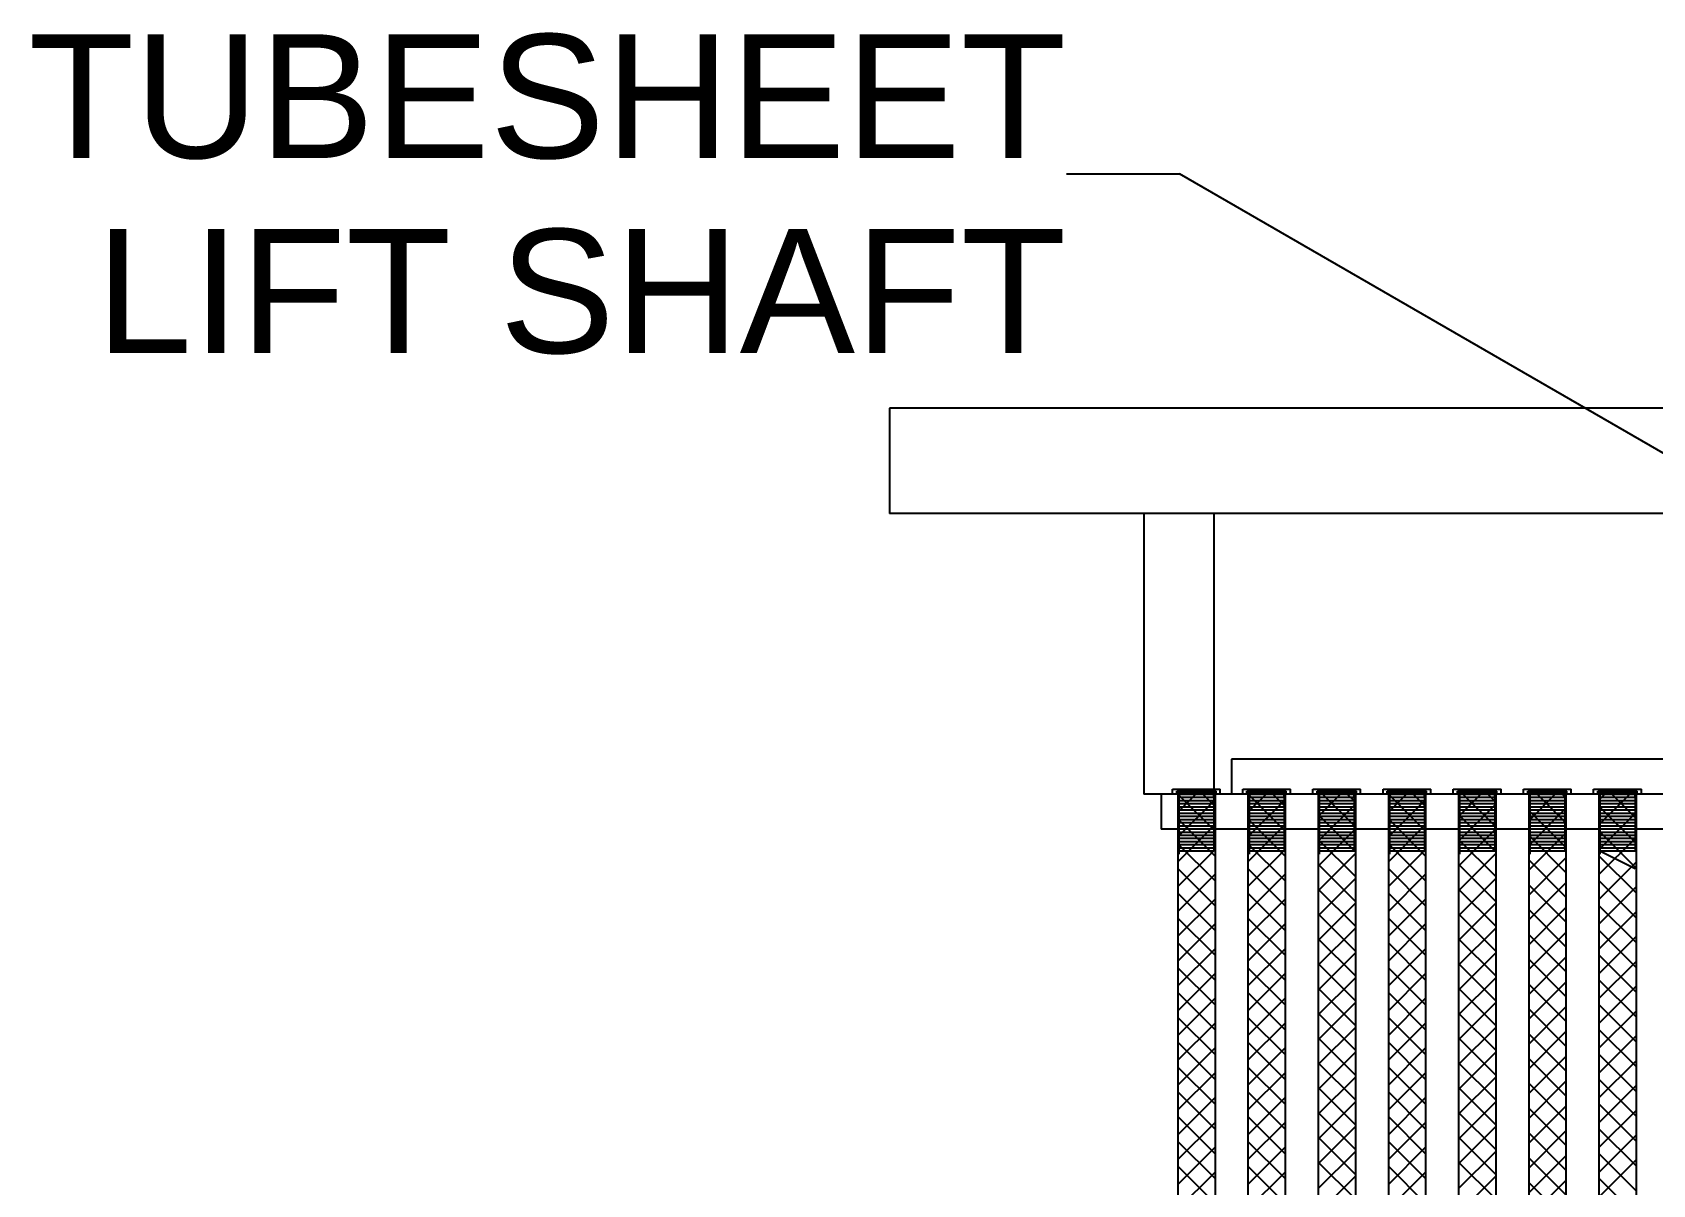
# Model space of a CAD drawing. Header units: inches. Extents: x 17 to 469, y 7 to 301.
# Drawn here: x 224.72 to 246.7, y 269.21 to 284.84 of the extents above; entities that cross this region are included whole.
import ezdxf

# ---------------------------------------------------------------- set-up
doc = ezdxf.new("R2010")
doc.units = ezdxf.units.IN
doc.header["$LTSCALE"] = 14
doc.header["$MEASUREMENT"] = 0
doc.layers.get('0').update_dxf_attribs({"lineweight": 25})
doc.layers.add('Brade', color=5, linetype='Continuous', lineweight=25, true_color=0x0000ff)
doc.layers.add('Sketch Geometry (ANSI)', color=7, linetype='Continuous', lineweight=25)
doc.layers.add('Symbol (ANSI)', color=7, linetype='Continuous', lineweight=25)
doc.styles.add('Note Text (ANSI)', font='arial.ttf')

# ---------------------------------------------------------------- blocks, each defined once
blk = doc.blocks.new('UPPER HEAD ADN ELEMENT DETAIL')
for p, q in [((0.49266, 0.19703), (-0.65524, 0.19703)), ((-0.65524, 0.19703), (-0.65524, 0.14601)), ((0.49266, 0.14601), (-0.65524, 0.14601)), ((-0.53194, 0.14601), (-0.53194, 0.00996)), ((-0.49793, 0.14601), (-0.49793, 0.00996)), ((0.32685, 0.02697), (-0.48943, 0.02697)), ((-0.48943, 0.02697), (-0.48943, 0.00996)), ((-0.49793, 0.00996), (-0.53194, 0.00996)), ((-0.52344, 0.00996), (-0.52344, -0.00704)), ((0.33535, 0.00996), (-0.49793, 0.00996)), ((0.36086, -0.00704), (-0.52344, -0.00704))]:
    blk.add_line(p, q)
at = {"layer": 'Brade', "lineweight": 25}
for p, q in [((-0.518, 0.01235), (-0.49487, 0.01235)), ((-0.518, 0.00996), (-0.518, 0.01235)), ((-0.51596, 0.01044), (-0.51596, 0.01146)), ((-0.51596, 0.01146), (-0.49691, 0.01146)), ((-0.51596, 0.01044), (-0.49691, 0.01044)), ((-0.51596, 0.01031), (-0.49691, 0.01031)), ((-0.51545, 0.00996), (-0.51545, -0.5377)), ((-0.51545, 0.00996), (-0.49742, 0.00996)), ((-0.51494, 0.00996), (-0.51494, -0.01912)), ((-0.51494, 0.00843), (-0.51494, 0.00996)), ((-0.51494, 0.00843), (-0.49793, 0.00843)), ((-0.51494, 0.00843), (-0.49793, 0.00843)), ((-0.49793, 0.00996), (-0.49793, -0.01759)), ((-0.49793, 0.00843), (-0.49793, 0.00996)), ((-0.49742, 0.00996), (-0.49742, -0.5377)), ((-0.49691, 0.01044), (-0.49691, 0.01146)), ((-0.49487, 0.00996), (-0.49487, 0.01235)), ((-0.48399, 0.01235), (-0.46086, 0.01235)), ((-0.48399, 0.00996), (-0.48399, 0.01235)), ((-0.48195, 0.01044), (-0.48195, 0.01146)), ((-0.48195, 0.01146), (-0.4629, 0.01146)), ((-0.48195, 0.01044), (-0.4629, 0.01044)), ((-0.48195, 0.01031), (-0.4629, 0.01031)), ((-0.48144, 0.00996), (-0.48144, -0.5377)), ((-0.48144, 0.00996), (-0.46341, 0.00996)), ((-0.48093, 0.00996), (-0.48093, -0.01912)), ((-0.48093, 0.00843), (-0.48093, 0.00996)), ((-0.48093, 0.00843), (-0.46392, 0.00843)), ((-0.48093, 0.00843), (-0.46392, 0.00843)), ((-0.46392, 0.00996), (-0.46392, -0.01759)), ((-0.46392, 0.00843), (-0.46392, 0.00996)), ((-0.46341, 0.00996), (-0.46341, -0.5377)), ((-0.4629, 0.01044), (-0.4629, 0.01146)), ((-0.46086, 0.00996), (-0.46086, 0.01235)), ((-0.44998, 0.01235), (-0.42685, 0.01235)), ((-0.44998, 0.00996), (-0.44998, 0.01235)), ((-0.44794, 0.01044), (-0.44794, 0.01146)), ((-0.44794, 0.01146), (-0.42889, 0.01146)), ((-0.44794, 0.01044), (-0.42889, 0.01044)), ((-0.44794, 0.01031), (-0.42889, 0.01031)), ((-0.44743, 0.00996), (-0.44743, -0.5377)), ((-0.44743, 0.00996), (-0.4294, 0.00996)), ((-0.44692, 0.00996), (-0.44692, -0.01912)), ((-0.44692, 0.00843), (-0.44692, 0.00996)), ((-0.44692, 0.00843), (-0.42991, 0.00843)), ((-0.44692, 0.00843), (-0.42991, 0.00843)), ((-0.42991, 0.00996), (-0.42991, -0.01759)), ((-0.42991, 0.00843), (-0.42991, 0.00996)), ((-0.4294, 0.00996), (-0.4294, -0.5377)), ((-0.42889, 0.01044), (-0.42889, 0.01146)), ((-0.42685, 0.00996), (-0.42685, 0.01235)), ((-0.41596, 0.01235), (-0.39284, 0.01235)), ((-0.41596, 0.00996), (-0.41596, 0.01235)), ((-0.41596, 0.00996), (-0.41596, 0.01235)), ((-0.41392, 0.01044), (-0.41392, 0.01146)), ((-0.41392, 0.01146), (-0.39488, 0.01146)), ((-0.41392, 0.01044), (-0.39488, 0.01044)), ((-0.41392, 0.01031), (-0.39488, 0.01031)), ((-0.41341, 0.00996), (-0.41341, -0.5377)), ((-0.41341, 0.00996), (-0.39539, 0.00996)), ((-0.4129, 0.00996), (-0.4129, -0.01912)), ((-0.4129, 0.00843), (-0.4129, 0.00996)), ((-0.4129, 0.00843), (-0.3959, 0.00843)), ((-0.4129, 0.00843), (-0.3959, 0.00843)), ((-0.3959, 0.00996), (-0.3959, -0.01759)), ((-0.3959, 0.00843), (-0.3959, 0.00996)), ((-0.39539, 0.00996), (-0.39539, -0.5377)), ((-0.39488, 0.01044), (-0.39488, 0.01146)), ((-0.39284, 0.00996), (-0.39284, 0.01235)), ((-0.38195, 0.01235), (-0.35882, 0.01235)), ((-0.38195, 0.00996), (-0.38195, 0.01235)), ((-0.37991, 0.01044), (-0.37991, 0.01146)), ((-0.37991, 0.01146), (-0.36087, 0.01146)), ((-0.37991, 0.01044), (-0.36087, 0.01044)), ((-0.37991, 0.01031), (-0.36087, 0.01031)), ((-0.3794, 0.00996), (-0.3794, -0.5377)), ((-0.3794, 0.00996), (-0.36138, 0.00996)), ((-0.37889, 0.00996), (-0.37889, -0.01912)), ((-0.37889, 0.00843), (-0.37889, 0.00996)), ((-0.37889, 0.00843), (-0.36189, 0.00843)), ((-0.37889, 0.00843), (-0.36189, 0.00843)), ((-0.36189, 0.00996), (-0.36189, -0.01759)), ((-0.36189, 0.00843), (-0.36189, 0.00996)), ((-0.36138, 0.00996), (-0.36138, -0.5377)), ((-0.36087, 0.01044), (-0.36087, 0.01146)), ((-0.35882, 0.00996), (-0.35882, 0.01235)), ((-0.34794, 0.01235), (-0.32481, 0.01235)), ((-0.34794, 0.00996), (-0.34794, 0.01235)), ((-0.3459, 0.01044), (-0.3459, 0.01146)), ((-0.3459, 0.01146), (-0.32685, 0.01146)), ((-0.3459, 0.01044), (-0.32685, 0.01044)), ((-0.3459, 0.01031), (-0.32685, 0.01031)), ((-0.34539, 0.00996), (-0.34539, -0.5377)), ((-0.34539, 0.00996), (-0.32736, 0.00996)), ((-0.34488, 0.00996), (-0.34488, -0.01912)), ((-0.34488, 0.00843), (-0.34488, 0.00996)), ((-0.34488, 0.00843), (-0.32787, 0.00843)), ((-0.34488, 0.00843), (-0.32787, 0.00843)), ((-0.32787, 0.00996), (-0.32787, -0.01759)), ((-0.32787, 0.00843), (-0.32787, 0.00996)), ((-0.32736, 0.00996), (-0.32736, -0.5377)), ((-0.32685, 0.01044), (-0.32685, 0.01146)), ((-0.32481, 0.00996), (-0.32481, 0.01235)), ((-0.31393, 0.01235), (-0.2908, 0.01235)), ((-0.31393, 0.00996), (-0.31393, 0.01235)), ((-0.31189, 0.01044), (-0.31189, 0.01146)), ((-0.31189, 0.01146), (-0.29284, 0.01146)), ((-0.31189, 0.01044), (-0.29284, 0.01044)), ((-0.31189, 0.01031), (-0.29284, 0.01031)), ((-0.31138, 0.00996), (-0.31138, -0.5377)), ((-0.31138, 0.00996), (-0.29335, 0.00996)), ((-0.31087, 0.00996), (-0.31087, -0.01912)), ((-0.31087, 0.00843), (-0.31087, 0.00996)), ((-0.31087, 0.00843), (-0.29386, 0.00843)), ((-0.31087, 0.00843), (-0.29386, 0.00843)), ((-0.29386, 0.00996), (-0.29386, -0.01759)), ((-0.29386, 0.00843), (-0.29386, 0.00996)), ((-0.29335, 0.00996), (-0.29335, -0.5377)), ((-0.29284, 0.01044), (-0.29284, 0.01146)), ((-0.2908, 0.00996), (-0.2908, 0.01235)), ((-0.51494, 0.0069), (-0.49793, 0.0069)), ((-0.51494, 0.00537), (-0.49793, 0.00537)), ((-0.51494, 0.00384), (-0.49793, 0.00384)), ((-0.51494, 0.00231), (-0.49793, 0.00231)), ((-0.51494, 0.00078), (-0.49793, 0.00078)), ((-0.48093, 0.0069), (-0.46392, 0.0069)), ((-0.48093, 0.00537), (-0.46392, 0.00537)), ((-0.48093, 0.00384), (-0.46392, 0.00384)), ((-0.48093, 0.00231), (-0.46392, 0.00231)), ((-0.48093, 0.00078), (-0.46392, 0.00078)), ((-0.44692, 0.0069), (-0.42991, 0.0069)), ((-0.44692, 0.00537), (-0.42991, 0.00537)), ((-0.44692, 0.00384), (-0.42991, 0.00384)), ((-0.44692, 0.00231), (-0.42991, 0.00231)), ((-0.44692, 0.00078), (-0.42991, 0.00078)), ((-0.4129, 0.0069), (-0.3959, 0.0069)), ((-0.4129, 0.00537), (-0.3959, 0.00537)), ((-0.4129, 0.00384), (-0.3959, 0.00384)), ((-0.4129, 0.00231), (-0.3959, 0.00231)), ((-0.4129, 0.00078), (-0.3959, 0.00078)), ((-0.37889, 0.0069), (-0.36189, 0.0069)), ((-0.37889, 0.00537), (-0.36189, 0.00537)), ((-0.37889, 0.00384), (-0.36189, 0.00384)), ((-0.37889, 0.00231), (-0.36189, 0.00231)), ((-0.37889, 0.00078), (-0.36189, 0.00078)), ((-0.34488, 0.0069), (-0.32787, 0.0069)), ((-0.34488, 0.00537), (-0.32787, 0.00537)), ((-0.34488, 0.00384), (-0.32787, 0.00384)), ((-0.34488, 0.00231), (-0.32787, 0.00231)), ((-0.34488, 0.00078), (-0.32787, 0.00078)), ((-0.31087, 0.0069), (-0.29386, 0.0069)), ((-0.31087, 0.00537), (-0.29386, 0.00537)), ((-0.31087, 0.00384), (-0.29386, 0.00384)), ((-0.31087, 0.00231), (-0.29386, 0.00231)), ((-0.31087, 0.00078), (-0.29386, 0.00078)), ((-0.51494, -0.00075), (-0.49793, -0.00075)), ((-0.51494, -0.00228), (-0.49793, -0.00228)), ((-0.51494, -0.00381), (-0.49793, -0.00381)), ((-0.51494, -0.00534), (-0.49793, -0.00534)), ((-0.51494, -0.00687), (-0.49793, -0.00687)), ((-0.48093, -0.00075), (-0.46392, -0.00075)), ((-0.48093, -0.00228), (-0.46392, -0.00228)), ((-0.48093, -0.00381), (-0.46392, -0.00381)), ((-0.48093, -0.00534), (-0.46392, -0.00534)), ((-0.48093, -0.00687), (-0.46392, -0.00687)), ((-0.44692, -0.00075), (-0.42991, -0.00075)), ((-0.44692, -0.00228), (-0.42991, -0.00228)), ((-0.44692, -0.00381), (-0.42991, -0.00381)), ((-0.44692, -0.00534), (-0.42991, -0.00534)), ((-0.44692, -0.00687), (-0.42991, -0.00687)), ((-0.4129, -0.00075), (-0.3959, -0.00075)), ((-0.4129, -0.00228), (-0.3959, -0.00228)), ((-0.4129, -0.00381), (-0.3959, -0.00381)), ((-0.4129, -0.00534), (-0.3959, -0.00534)), ((-0.4129, -0.00687), (-0.3959, -0.00687)), ((-0.37889, -0.00075), (-0.36189, -0.00075)), ((-0.37889, -0.00228), (-0.36189, -0.00228)), ((-0.37889, -0.00381), (-0.36189, -0.00381)), ((-0.37889, -0.00534), (-0.36189, -0.00534)), ((-0.37889, -0.00687), (-0.36189, -0.00687)), ((-0.34488, -0.00075), (-0.32787, -0.00075)), ((-0.34488, -0.00228), (-0.32787, -0.00228)), ((-0.34488, -0.00381), (-0.32787, -0.00381)), ((-0.34488, -0.00534), (-0.32787, -0.00534)), ((-0.34488, -0.00687), (-0.32787, -0.00687)), ((-0.31087, -0.00075), (-0.29386, -0.00075)), ((-0.31087, -0.00228), (-0.29386, -0.00228)), ((-0.31087, -0.00381), (-0.29386, -0.00381)), ((-0.31087, -0.00534), (-0.29386, -0.00534)), ((-0.31087, -0.00687), (-0.29386, -0.00687)), ((-0.51494, -0.0084), (-0.49793, -0.0084)), ((-0.51494, -0.00993), (-0.49793, -0.00993)), ((-0.51494, -0.01146), (-0.49793, -0.01146)), ((-0.51494, -0.013), (-0.49793, -0.013)), ((-0.51494, -0.01453), (-0.49793, -0.01453)), ((-0.48093, -0.0084), (-0.46392, -0.0084)), ((-0.48093, -0.00993), (-0.46392, -0.00993)), ((-0.48093, -0.01146), (-0.46392, -0.01146)), ((-0.48093, -0.013), (-0.46392, -0.013)), ((-0.48093, -0.01453), (-0.46392, -0.01453)), ((-0.44692, -0.0084), (-0.42991, -0.0084)), ((-0.44692, -0.00993), (-0.42991, -0.00993)), ((-0.44692, -0.01146), (-0.42991, -0.01146)), ((-0.44692, -0.013), (-0.42991, -0.013)), ((-0.44692, -0.01453), (-0.42991, -0.01453)), ((-0.4129, -0.0084), (-0.3959, -0.0084)), ((-0.4129, -0.00993), (-0.3959, -0.00993)), ((-0.4129, -0.01146), (-0.3959, -0.01146)), ((-0.4129, -0.013), (-0.3959, -0.013)), ((-0.4129, -0.01453), (-0.3959, -0.01453)), ((-0.37889, -0.0084), (-0.36189, -0.0084)), ((-0.37889, -0.00993), (-0.36189, -0.00993)), ((-0.37889, -0.01146), (-0.36189, -0.01146)), ((-0.37889, -0.013), (-0.36189, -0.013)), ((-0.37889, -0.01453), (-0.36189, -0.01453)), ((-0.34488, -0.0084), (-0.32787, -0.0084)), ((-0.34488, -0.00993), (-0.32787, -0.00993)), ((-0.34488, -0.01146), (-0.32787, -0.01146)), ((-0.34488, -0.013), (-0.32787, -0.013)), ((-0.34488, -0.01453), (-0.32787, -0.01453)), ((-0.31087, -0.0084), (-0.29386, -0.0084)), ((-0.31087, -0.00993), (-0.29386, -0.00993)), ((-0.31087, -0.01146), (-0.29386, -0.01146)), ((-0.31087, -0.013), (-0.29386, -0.013)), ((-0.31087, -0.01453), (-0.29386, -0.01453)), ((-0.51494, -0.01606), (-0.49793, -0.01606)), ((-0.51494, -0.01759), (-0.49793, -0.01759)), ((-0.48093, -0.01606), (-0.46392, -0.01606)), ((-0.48093, -0.01759), (-0.46392, -0.01759)), ((-0.44692, -0.01606), (-0.42991, -0.01606)), ((-0.44692, -0.01759), (-0.42991, -0.01759)), ((-0.4129, -0.01606), (-0.3959, -0.01606)), ((-0.4129, -0.01759), (-0.3959, -0.01759)), ((-0.37889, -0.01606), (-0.36189, -0.01606)), ((-0.37889, -0.01759), (-0.36189, -0.01759)), ((-0.34488, -0.01606), (-0.32787, -0.01606)), ((-0.34488, -0.01759), (-0.32787, -0.01759)), ((-0.31087, -0.01606), (-0.29386, -0.01606)), ((-0.31087, -0.01759), (-0.29386, -0.01759)), ((-0.31087, -0.01759), (-0.29386, -0.02609))]:
    blk.add_line(p, q, dxfattribs=at)
at = {"layer": 'Brade', "color": 5, "linetype": 'Continuous', "lineweight": 25, "true_color": 0x0000ff}
for p, q in [((-0.51545, 0.00122), (-0.5067, 0.00996)), ((-0.51541, 0.00996), (-0.49742, -0.00802)), ((-0.50338, 0.00996), (-0.49742, 0.004)), ((-0.48144, 0.00122), (-0.47269, 0.00996)), ((-0.4814, 0.00996), (-0.46341, -0.00802)), ((-0.46937, 0.00996), (-0.46341, 0.004)), ((-0.44743, -0.00084), (-0.43662, 0.00996)), ((-0.44532, 0.00996), (-0.4294, -0.00596)), ((-0.4333, 0.00996), (-0.4294, 0.00606)), ((-0.41341, 0.00122), (-0.40467, 0.00996)), ((-0.41337, 0.00996), (-0.39539, -0.00802)), ((-0.40135, 0.00996), (-0.39539, 0.004)), ((-0.3794, -0.00084), (-0.36859, 0.00996)), ((-0.3773, 0.00996), (-0.36138, -0.00596)), ((-0.36527, 0.00996), (-0.36138, 0.00606)), ((-0.34539, 0.00912), (-0.34455, 0.00996)), ((-0.34539, -0.00291), (-0.33252, 0.00996)), ((-0.34122, 0.00996), (-0.32736, -0.0039)), ((-0.3292, 0.00996), (-0.32736, 0.00813)), ((-0.31138, 0.00705), (-0.30847, 0.00996)), ((-0.31138, -0.00497), (-0.29645, 0.00996)), ((-0.30515, 0.00996), (-0.29335, -0.00183)), ((-0.51545, -0.01081), (-0.49742, 0.00722)), ((-0.48144, -0.01081), (-0.46341, 0.00722)), ((-0.44743, -0.01287), (-0.4294, 0.00516)), ((-0.44743, 0.00004), (-0.4294, -0.01799)), ((-0.41341, -0.01081), (-0.39539, 0.00722)), ((-0.3794, -0.01287), (-0.36138, 0.00516)), ((-0.3794, 0.00004), (-0.36138, -0.01799)), ((-0.34539, -0.01493), (-0.32736, 0.00309)), ((-0.34539, 0.0021), (-0.32736, -0.01592)), ((-0.31138, 0.00417), (-0.29335, -0.01386)), ((-0.31138, -0.017), (-0.29335, 0.00103)), ((-0.51545, -0.00202), (-0.49742, -0.02005)), ((-0.51545, -0.02283), (-0.49742, -0.0048)), ((-0.48144, -0.00202), (-0.46341, -0.02005)), ((-0.48144, -0.02283), (-0.46341, -0.0048)), ((-0.44743, -0.02489), (-0.4294, -0.00687)), ((-0.41341, -0.00202), (-0.39539, -0.02005)), ((-0.41341, -0.02283), (-0.39539, -0.0048)), ((-0.3794, -0.02489), (-0.36138, -0.00687)), ((-0.51545, -0.01405), (-0.49742, -0.03207)), ((-0.48144, -0.01405), (-0.46341, -0.03207)), ((-0.44743, -0.01198), (-0.4294, -0.03001)), ((-0.41341, -0.01405), (-0.39539, -0.03207)), ((-0.3794, -0.01198), (-0.36138, -0.03001)), ((-0.34539, -0.02696), (-0.32736, -0.00893)), ((-0.34539, -0.00992), (-0.32736, -0.02795)), ((-0.31138, -0.00786), (-0.29335, -0.02588)), ((-0.31138, -0.02902), (-0.29335, -0.01099)), ((-0.51545, -0.03486), (-0.49742, -0.01683)), ((-0.48144, -0.03486), (-0.46341, -0.01683)), ((-0.44743, -0.03692), (-0.4294, -0.01889)), ((-0.41341, -0.03486), (-0.39539, -0.01683)), ((-0.3794, -0.03692), (-0.36138, -0.01889)), ((-0.34539, -0.03898), (-0.32736, -0.02096)), ((-0.34539, -0.02195), (-0.32736, -0.03997)), ((-0.31138, -0.01988), (-0.29335, -0.03791)), ((-0.31138, -0.04105), (-0.29335, -0.02302)), ((-0.51545, -0.02607), (-0.49742, -0.0441)), ((-0.51545, -0.04688), (-0.49742, -0.02885)), ((-0.48144, -0.02607), (-0.46341, -0.0441)), ((-0.48144, -0.04688), (-0.46341, -0.02885)), ((-0.44743, -0.02401), (-0.4294, -0.04204)), ((-0.44743, -0.04894), (-0.4294, -0.03092)), ((-0.41341, -0.02607), (-0.39539, -0.0441)), ((-0.41341, -0.04688), (-0.39539, -0.02885)), ((-0.3794, -0.02401), (-0.36138, -0.04204)), ((-0.3794, -0.04894), (-0.36138, -0.03092)), ((-0.51545, -0.0381), (-0.49742, -0.05612)), ((-0.48144, -0.0381), (-0.46341, -0.05612)), ((-0.44743, -0.03603), (-0.4294, -0.05406)), ((-0.41341, -0.0381), (-0.39539, -0.05612)), ((-0.3794, -0.03603), (-0.36138, -0.05406)), ((-0.34539, -0.05101), (-0.32736, -0.03298)), ((-0.34539, -0.03397), (-0.32736, -0.052)), ((-0.31138, -0.03191), (-0.29335, -0.04993)), ((-0.31138, -0.05307), (-0.29335, -0.03504)), ((-0.51545, -0.05891), (-0.49742, -0.04088)), ((-0.48144, -0.05891), (-0.46341, -0.04088)), ((-0.44743, -0.06097), (-0.4294, -0.04294)), ((-0.41341, -0.05891), (-0.39539, -0.04088)), ((-0.3794, -0.06097), (-0.36138, -0.04294)), ((-0.34539, -0.06303), (-0.32736, -0.04501)), ((-0.34539, -0.046), (-0.32736, -0.06402)), ((-0.31138, -0.04393), (-0.29335, -0.06196)), ((-0.31138, -0.0651), (-0.29335, -0.04707)), ((-0.51545, -0.05012), (-0.49742, -0.06815)), ((-0.51545, -0.07093), (-0.49742, -0.0529)), ((-0.48144, -0.05012), (-0.46341, -0.06815)), ((-0.48144, -0.07093), (-0.46341, -0.0529)), ((-0.44743, -0.04806), (-0.4294, -0.06609)), ((-0.41341, -0.05012), (-0.39539, -0.06815)), ((-0.41341, -0.07093), (-0.39539, -0.0529)), ((-0.3794, -0.04806), (-0.36138, -0.06609)), ((-0.51545, -0.06215), (-0.49742, -0.08017)), ((-0.48144, -0.06215), (-0.46341, -0.08017)), ((-0.44743, -0.07299), (-0.4294, -0.05497)), ((-0.44743, -0.06008), (-0.4294, -0.07811)), ((-0.41341, -0.06215), (-0.39539, -0.08017)), ((-0.3794, -0.07299), (-0.36138, -0.05497)), ((-0.3794, -0.06008), (-0.36138, -0.07811)), ((-0.34539, -0.07506), (-0.32736, -0.05703)), ((-0.34539, -0.05802), (-0.32736, -0.07605)), ((-0.31138, -0.05596), (-0.29335, -0.07398)), ((-0.31138, -0.07712), (-0.29335, -0.05909)), ((-0.51545, -0.08296), (-0.49742, -0.06493)), ((-0.48144, -0.08296), (-0.46341, -0.06493)), ((-0.44743, -0.08502), (-0.4294, -0.06699)), ((-0.41341, -0.08296), (-0.39539, -0.06493)), ((-0.3794, -0.08502), (-0.36138, -0.06699)), ((-0.34539, -0.08708), (-0.32736, -0.06906)), ((-0.34539, -0.07005), (-0.32736, -0.08807)), ((-0.31138, -0.06798), (-0.29335, -0.08601)), ((-0.51545, -0.07417), (-0.49742, -0.0922)), ((-0.51545, -0.09498), (-0.49742, -0.07695)), ((-0.48144, -0.07417), (-0.46341, -0.0922)), ((-0.48144, -0.09498), (-0.46341, -0.07695)), ((-0.44743, -0.07211), (-0.4294, -0.09014)), ((-0.41341, -0.07417), (-0.39539, -0.0922)), ((-0.41341, -0.09498), (-0.39539, -0.07695)), ((-0.3794, -0.07211), (-0.36138, -0.09014)), ((-0.31138, -0.08915), (-0.29335, -0.07112)), ((-0.51545, -0.0862), (-0.49742, -0.10422)), ((-0.48144, -0.0862), (-0.46341, -0.10422)), ((-0.44743, -0.09704), (-0.4294, -0.07902)), ((-0.44743, -0.08413), (-0.4294, -0.10216)), ((-0.41341, -0.0862), (-0.39539, -0.10422)), ((-0.3794, -0.09704), (-0.36138, -0.07902)), ((-0.3794, -0.08413), (-0.36138, -0.10216)), ((-0.34539, -0.09911), (-0.32736, -0.08108)), ((-0.34539, -0.08207), (-0.32736, -0.1001)), ((-0.31138, -0.08001), (-0.29335, -0.09803)), ((-0.31138, -0.10117), (-0.29335, -0.08314)), ((-0.51545, -0.10701), (-0.49742, -0.08898)), ((-0.48144, -0.10701), (-0.46341, -0.08898)), ((-0.44743, -0.10907), (-0.4294, -0.09104)), ((-0.41341, -0.10701), (-0.39539, -0.08898)), ((-0.3794, -0.10907), (-0.36138, -0.09104)), ((-0.34539, -0.11113), (-0.32736, -0.09311)), ((-0.34539, -0.0941), (-0.32736, -0.11212)), ((-0.31138, -0.09203), (-0.29335, -0.11006)), ((-0.51545, -0.09822), (-0.49742, -0.11625)), ((-0.51545, -0.11903), (-0.49742, -0.101)), ((-0.48144, -0.09822), (-0.46341, -0.11625)), ((-0.48144, -0.11903), (-0.46341, -0.101)), ((-0.44743, -0.09616), (-0.4294, -0.11418)), ((-0.41341, -0.09822), (-0.39539, -0.11625)), ((-0.41341, -0.11903), (-0.39539, -0.101)), ((-0.3794, -0.09616), (-0.36138, -0.11418)), ((-0.31138, -0.11319), (-0.29335, -0.09517)), ((-0.44743, -0.12109), (-0.4294, -0.10307)), ((-0.44743, -0.10818), (-0.4294, -0.12621)), ((-0.3794, -0.12109), (-0.36138, -0.10307)), ((-0.3794, -0.10818), (-0.36138, -0.12621)), ((-0.34539, -0.12316), (-0.32736, -0.10513)), ((-0.34539, -0.10612), (-0.32736, -0.12415)), ((-0.31138, -0.10406), (-0.29335, -0.12208)), ((-0.31138, -0.12522), (-0.29335, -0.10719)), ((-0.51545, -0.11025), (-0.49742, -0.12827)), ((-0.51545, -0.13106), (-0.49742, -0.11303)), ((-0.48144, -0.11025), (-0.46341, -0.12827)), ((-0.48144, -0.13106), (-0.46341, -0.11303)), ((-0.44743, -0.13312), (-0.4294, -0.11509)), ((-0.41341, -0.11025), (-0.39539, -0.12827)), ((-0.41341, -0.13106), (-0.39539, -0.11303)), ((-0.3794, -0.13312), (-0.36138, -0.11509)), ((-0.34539, -0.13518), (-0.32736, -0.11716)), ((-0.31138, -0.11608), (-0.29335, -0.13411)), ((-0.51545, -0.12227), (-0.49742, -0.1403)), ((-0.51545, -0.14308), (-0.49742, -0.12505)), ((-0.48144, -0.12227), (-0.46341, -0.1403)), ((-0.48144, -0.14308), (-0.46341, -0.12505)), ((-0.44743, -0.12021), (-0.4294, -0.13823)), ((-0.41341, -0.12227), (-0.39539, -0.1403)), ((-0.41341, -0.14308), (-0.39539, -0.12505)), ((-0.3794, -0.12021), (-0.36138, -0.13823)), ((-0.34539, -0.11815), (-0.32736, -0.13617)), ((-0.31138, -0.13724), (-0.29335, -0.11922)), ((-0.44743, -0.14514), (-0.4294, -0.12712)), ((-0.44743, -0.13223), (-0.4294, -0.15026)), ((-0.3794, -0.14514), (-0.36138, -0.12712)), ((-0.3794, -0.13223), (-0.36138, -0.15026)), ((-0.34539, -0.14721), (-0.32736, -0.12918)), ((-0.34539, -0.13017), (-0.32736, -0.1482)), ((-0.31138, -0.12811), (-0.29335, -0.14613)), ((-0.31138, -0.14927), (-0.29335, -0.13124)), ((-0.51545, -0.1343), (-0.49742, -0.15232)), ((-0.51545, -0.15511), (-0.49742, -0.13708)), ((-0.48144, -0.1343), (-0.46341, -0.15232)), ((-0.48144, -0.15511), (-0.46341, -0.13708)), ((-0.44743, -0.15717), (-0.4294, -0.13914)), ((-0.41341, -0.1343), (-0.39539, -0.15232)), ((-0.41341, -0.15511), (-0.39539, -0.13708)), ((-0.3794, -0.15717), (-0.36138, -0.13914)), ((-0.34539, -0.15923), (-0.32736, -0.14121)), ((-0.31138, -0.14013), (-0.29335, -0.15816)), ((-0.51545, -0.14632), (-0.49742, -0.16435)), ((-0.51545, -0.16713), (-0.49742, -0.1491)), ((-0.48144, -0.14632), (-0.46341, -0.16435)), ((-0.48144, -0.16713), (-0.46341, -0.1491)), ((-0.44743, -0.14426), (-0.4294, -0.16228)), ((-0.41341, -0.14632), (-0.39539, -0.16435)), ((-0.41341, -0.16713), (-0.39539, -0.1491)), ((-0.3794, -0.14426), (-0.36138, -0.16228)), ((-0.34539, -0.1422), (-0.32736, -0.16022)), ((-0.31138, -0.16129), (-0.29335, -0.14327)), ((-0.44743, -0.16919), (-0.4294, -0.15117)), ((-0.44743, -0.15628), (-0.4294, -0.17431)), ((-0.3794, -0.16919), (-0.36138, -0.15117)), ((-0.3794, -0.15628), (-0.36138, -0.17431)), ((-0.34539, -0.17126), (-0.32736, -0.15323)), ((-0.34539, -0.15422), (-0.32736, -0.17225)), ((-0.31138, -0.15216), (-0.29335, -0.17018)), ((-0.31138, -0.17332), (-0.29335, -0.15529)), ((-0.51545, -0.15835), (-0.49742, -0.17637)), ((-0.51545, -0.17915), (-0.49742, -0.16113)), ((-0.48144, -0.15835), (-0.46341, -0.17637)), ((-0.48144, -0.17915), (-0.46341, -0.16113)), ((-0.44743, -0.18122), (-0.4294, -0.16319)), ((-0.41341, -0.15835), (-0.39539, -0.17637)), ((-0.41341, -0.17915), (-0.39539, -0.16113)), ((-0.3794, -0.18122), (-0.36138, -0.16319)), ((-0.31138, -0.16418), (-0.29335, -0.18221)), ((-0.51545, -0.17037), (-0.49742, -0.1884)), ((-0.48144, -0.17037), (-0.46341, -0.1884)), ((-0.44743, -0.16831), (-0.4294, -0.18633)), ((-0.41341, -0.17037), (-0.39539, -0.1884)), ((-0.3794, -0.16831), (-0.36138, -0.18633)), ((-0.34539, -0.18328), (-0.32736, -0.16526)), ((-0.34539, -0.16625), (-0.32736, -0.18427)), ((-0.31138, -0.18534), (-0.29335, -0.16732)), ((-0.51545, -0.19118), (-0.49742, -0.17315)), ((-0.48144, -0.19118), (-0.46341, -0.17315)), ((-0.44743, -0.19324), (-0.4294, -0.17522)), ((-0.41341, -0.19118), (-0.39539, -0.17315)), ((-0.3794, -0.19324), (-0.36138, -0.17522)), ((-0.34539, -0.19531), (-0.32736, -0.17728)), ((-0.34539, -0.17827), (-0.32736, -0.1963)), ((-0.31138, -0.17621), (-0.29335, -0.19423))]:
    blk.add_line(p, q, dxfattribs=at)
at = {"layer": 'Sketch Geometry (ANSI)'}
for p in [(-0.56947, 0.31055), (-0.09945, 0.07081)]:
    blk.add_line(p, (-0.51469, 0.31055), dxfattribs=at)
at = {"layer": 'Symbol (ANSI)', "color": 7, "insert": (-0.56947, 0.30053), "char_height": 0.06, "attachment_point": 6, "line_spacing_factor": 0.944221, "style": 'Note Text (ANSI)'}
blk.add_mtext('\\fArial|b0|i0;\\H0.0600;TUBESHEET\\P\\fArial|b0|i0;\\H0.0600;LIFT SHAFT', dxfattribs=at)

msp = doc.modelspace()

# ---------------------------------------------------------------- block references
at = {"xscale": 28, "yscale": 28, "zscale": 28}
msp.add_blockref('UPPER HEAD ADN ELEMENT DETAIL', (254.69298, 274.22808), dxfattribs=at)

doc.saveas('drawing.dxf')
